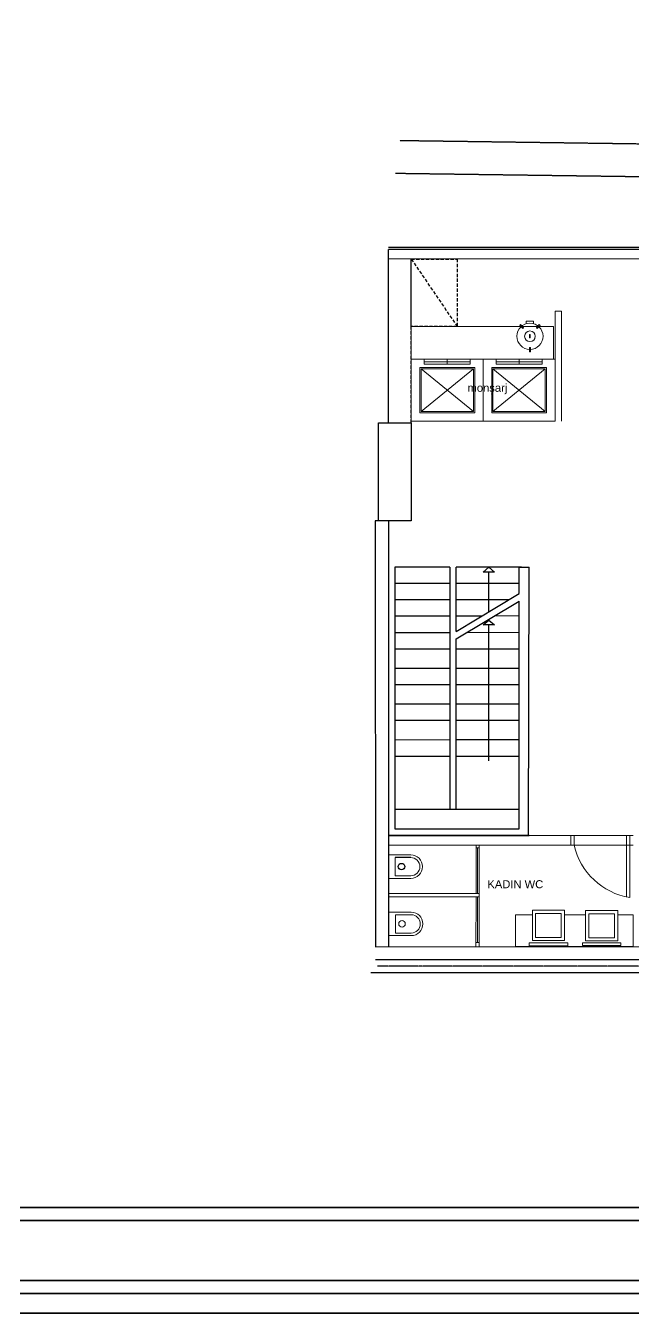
# Model space of a CAD drawing. Header units: inches. Extents: x 33469 to 138684, y -86444 to -29699.
# Drawn here: x 78575 to 79504, y -44262 to -42294 of the extents above; entities that cross this region are included whole.
import ezdxf

# ---------------------------------------------------------------- set-up
doc = ezdxf.new("R2010")
doc.units = ezdxf.units.IN
doc.header["$MEASUREMENT"] = 0
for name, pattern in [('+4.80 kotu planı_geometri$0$otel_çekirdek_kucuk_batı$0$HIDDEN', [0.375, 0.25, -0.125]), ('AC-000$0$DASHED', [7.5, 5, -2.5]), ('ACAD_ISO02W100', [15, 12, -3]), ('CENTER2', [0.7, 0.5, -0.1, 0, -0.1])]:
    doc.linetypes.add(name, pattern=pattern)
doc.layers.get('0').update_dxf_attribs({"lineweight": 9})
for name, color, linetype in [('+4.80 kotu planı_geometri$0$0-LNS-VLG_hidden', 8, '+4.80 kotu planı_geometri$0$otel_çekirdek_kucuk_batı$0$HIDDEN'), ('+4.80 kotu planı_geometri$0$3-OPN-GLS', 4, 'Continuous'), ('0-CSX-CXS', 14, 'CENTER2'), ('dg_tefris', 22, 'Continuous'), ('Kiriş', 3, 'Continuous'), ('±0.00 kotu planı_geometri$0$0-LNS-SLN', 6, 'Continuous'), ('±0.00 kotu planı_geometri$0$0-LNS-SPL', 13, 'Continuous'), ('±0.00 kotu planı_geometri$0$0-LNS-VL5', 252, 'Continuous'), ('±0.00 kotu planı_geometri$0$2-SPS-IBW', 5, 'Continuous'), ('±0.00 kotu planı_geometri$0$2-SPS-RCN', 2, 'Continuous')]:
    doc.layers.add(name, color=color, linetype=linetype)
for name, color, linetype, lineweight in [('-DWG_ANA', 7, 'Continuous', 50), ('2d-yazı', 255, 'Continuous', 20), ('CİHAZ', 7, 'Continuous', 15), ('Layer1', 11, 'Continuous', 9), ('PAFTA', 251, 'Continuous', 35)]:
    doc.layers.add(name, color=color, linetype=linetype, lineweight=lineweight)
doc.styles.add('ATALAY', font='arial.ttf')

# ---------------------------------------------------------------- blocks, each defined once
blk = doc.blocks.new('333')
at = {"layer": 'CİHAZ', "color": 3, "linetype": 'ACAD_ISO02W100'}
for p, q in [((11360.4, 4166.2), (11348.7, 4166.2)), ((11348.7, 4162.3), (11348.7, 4166.2)), ((11360.4, 4166.2), (11360.4, 4162.3))]:
    blk.add_line(p, q, dxfattribs=at)
for points in [[(11344.7, 4156.5), (11343.6, 4155.3), (11339.1, 4159.8), (11340.3, 4161)], [(11364.6, 4156.5), (11365.8, 4155.3), (11370.2, 4159.8), (11369, 4161)], [(11353.8, 4146.1), (11355.3, 4146.1), (11355.3, 4141), (11353.8, 4141)], [(11355.5, 4119.5), (11353.8, 4119.5), (11353.8, 4125.9), (11355.5, 4125.9)]]:
    blk.add_lwpolyline(points, close=True, dxfattribs=at)
at = {"layer": 'CİHAZ', "color": 3, "linetype": 'Continuous'}
blk.add_circle((11354.7, 4143.2), 20, dxfattribs=at)
at = {"layer": 'CİHAZ', "color": 3}
blk.add_circle((11354.7, 4143.2), 8.16, dxfattribs=at)

msp = doc.modelspace()

# ---------------------------------------------------------------- linework, layer by layer
at = {"layer": '+4.80 kotu planı_geometri$0$0-LNS-VLG_hidden'}
for p, q in [((80692.678, -42490.673), (79146.662, -42469.373)), ((80691.959, -42540.668), (79140.442, -42519.515))]:
    msp.add_line(p, q, dxfattribs=at)
at = {"layer": '+4.80 kotu planı_geometri$0$3-OPN-GLS'}
for p, q in [((80680.314, -42632.313, 0), (79129.431, -42632.423, 0)), ((80680.314, -42635.309, 0), (79129.431, -42635.427, 0))]:
    msp.add_line(p, q, dxfattribs=at)
for p, q in [((79129.495, -43531.42, 0), (79504.004, -43531.432, 0)), ((79129.495, -43546.42, 0), (79504, -43546.42, 0))]:
    msp.add_line(p, q)
at = {"layer": '0-CSX-CXS', "color": 1, "lineweight": -3}
msp.add_line((80788.506, -43731.021, 0), (79112.496, -43731.251, 0), dxfattribs=at)
at = {"layer": '2d-yazı', "color": 1, "linetype": 'ByBlock', "ltscale": 3}
for p, q in [((79384.386, -42898.159, 0), (79384.386, -42730.159, 0)), ((79384.386, -42730.159, 0), (79394.386, -42730.159, 0)), ((79394.386, -42730.159, 0), (79394.386, -42898.159, 0)), ((79408.54, -43546.476, 0), (79408.533, -43531.476, 0)), ((79413.54, -43546.473, 0), (79413.533, -43531.473, 0)), ((79493.54, -43546.434, 0), (79493.533, -43531.434, 0)), ((79498.54, -43546.432, 0), (79498.533, -43531.432, 0)), ((79263.45, -43546.423, 0), (79263.42, -43620.254, 0)), ((79263.449, -43550.257, 0), (79268.449, -43550.259, 0)), ((79265.949, -43550.255, 0), (79265.946, -43620.254, 0)), ((79268.45, -43546.423, 0), (79268.386, -43701.478, 0)), ((79493.54, -43546.434, 0), (79493.584, -43625.475, 0)), ((79493.54, -43546.444, 0), (79498.54, -43546.442, 0)), ((79498.54, -43546.432, 0), (79498.551, -43626.432, 0)), ((79139.583, -43565.094), (79139.583, -43593.094)), ((79139.583, -43593.094), (79163.583, -43593.094)), ((79268.42, -43620.263, 0), (79129.498, -43620.248, 0)), ((79268.418, -43625.306, 0), (79129.498, -43625.248, 0)), ((79263.418, -43625.304, 0), (79263.386, -43701.479, 0)), ((79265.915, -43695.254, 0), (79265.918, -43625.305, 0)), ((79164.221, -43652.603), (79140.221, -43652.603)), ((79140.221, -43652.603), (79140.221, -43680.603)), ((79140.221, -43680.603), (79164.221, -43680.603)), ((79263.389, -43695.255, 0), (79268.389, -43695.255, 0))]:
    msp.add_line(p, q, dxfattribs=at)
at = {"layer": '2d-yazı', "linetype": 'ByBlock', "ltscale": 3}
for p, q in [((79184.344, -42807.159, 0), (79254.344, -42807.159, 0)), ((79219.344, -42803.159, 0), (79219.344, -42811.159, 0)), ((79294.386, -42807.159, 0), (79364.386, -42807.159, 0)), ((79329.386, -42803.159, 0), (79329.386, -42811.159, 0))]:
    msp.add_line(p, q, dxfattribs=at)
at = {"layer": '2d-yazı', "ltscale": 3}
for p, q in [((79179.386, -42818.159, 0), (79259.386, -42883.159, 0)), ((79179.386, -42883.159, 0), (79259.386, -42818.159, 0)), ((79289.386, -42818.159, 0), (79369.386, -42883.159, 0)), ((79289.386, -42883.159, 0), (79369.386, -42818.159, 0))]:
    msp.add_line(p, q, dxfattribs=at)
at = {"layer": '2d-yazı', "color": 6, "linetype": 'ByBlock', "ltscale": 3, "elevation": 0}
msp.add_lwpolyline([(79164.371, -42803.158), (79382.1, -42803.159), (79382.1, -42753.159), (79164.371, -42753.158)], close=True, dxfattribs=at)
at = {"layer": '2d-yazı', "color": 192, "ltscale": 3, "elevation": 0}
for points in [[(79164.386, -42898.159), (79274.386, -42898.159), (79274.386, -42803.159), (79164.386, -42803.159)], [(79274.386, -42898.159), (79384.386, -42898.159), (79384.386, -42803.159), (79274.386, -42803.159)]]:
    msp.add_lwpolyline(points, close=True, dxfattribs=at)
at = {"layer": '2d-yazı', "linetype": 'ByBlock', "ltscale": 3, "elevation": 0}
for points in [[(79184.344, -42811.159), (79254.344, -42811.159), (79254.344, -42803.159), (79184.344, -42803.159)], [(79294.386, -42811.159), (79364.386, -42811.159), (79364.386, -42803.159), (79294.386, -42803.159)]]:
    msp.add_lwpolyline(points, close=True, dxfattribs=at)
at = {"layer": '2d-yazı', "ltscale": 3, "elevation": 0}
for points in [[(79177.386, -42885.159), (79261.386, -42885.159), (79261.386, -42816.159), (79177.386, -42816.159)], [(79179.386, -42883.159), (79259.386, -42883.159), (79259.386, -42818.159), (79179.386, -42818.159)], [(79287.386, -42885.159), (79371.386, -42885.159), (79371.386, -42816.159), (79287.386, -42816.159)], [(79289.386, -42883.159), (79369.386, -42883.159), (79369.386, -42818.159), (79289.386, -42818.159)]]:
    msp.add_lwpolyline(points, close=True, dxfattribs=at)
at = {"layer": '2d-yazı', "color": 1, "linetype": 'ByBlock', "ltscale": 3}
for points in [[(79129.497, -43597.094), (79163.497, -43597.094, 1), (79163.497, -43561.094), (79129.497, -43561.094)], [(79130.135, -43684.603), (79164.135, -43684.603, 1), (79164.135, -43648.603), (79130.135, -43648.603)]]:
    msp.add_lwpolyline(points, format="xyb", dxfattribs=at)
at = {"layer": '2d-yazı', "color": 1, "linetype": 'ByBlock', "ltscale": 3, "elevation": 0}
for points in [[(79349.636, -43652.542), (79323.91, -43652.542), (79323.91, -43701.405), (79503.957, -43701.405), (79503.957, -43652.542), (79480.282, -43652.542)], [(79431.039, -43652.542), (79398.879, -43652.542)]]:
    msp.add_lwpolyline(points, dxfattribs=at)
for points in [[(79398.879, -43692.18), (79349.636, -43692.18), (79349.636, -43645.584), (79398.879, -43645.584)], [(79393.879, -43687.18), (79354.636, -43687.18), (79354.636, -43650.584), (79393.879, -43650.584)], [(79480.282, -43692.733), (79431.039, -43692.733), (79431.039, -43646.137), (79480.282, -43646.137)], [(79475.282, -43687.733), (79436.039, -43687.733), (79436.039, -43651.137), (79475.282, -43651.137)], [(79403.643, -43700.165), (79344.783, -43700.165), (79344.783, -43695.641), (79403.643, -43695.641)], [(79485.072, -43699.864), (79426.212, -43699.864), (79426.212, -43695.339), (79485.072, -43695.339)]]:
    msp.add_lwpolyline(points, close=True, dxfattribs=at)
at = {"layer": '2d-yazı', "color": 1, "linetype": 'ByBlock', "ltscale": 3}
msp.add_circle((79150.221, -43666.603), 5, dxfattribs=at)
for centre, radius, start, end in [((79515.958, -43522.755, 0), 105.128, 193.038954, 260.469512), ((79163.583, -43579.094), 14, 270, 90), ((79164.221, -43666.603), 14, 270, 90)]:
    msp.add_arc(centre, radius, start, end, dxfattribs=at)
at = {"layer": 'dg_tefris'}
msp.add_line((79163.583, -43565.094), (79139.583, -43565.094), dxfattribs=at)
msp.add_circle((79149.583, -43579.094), 5, dxfattribs=at)
at = {"layer": 'Kiriş', "color": 254, "linetype": 'AC-000$0$DASHED'}
for p, q in [((79164.386, -42900.646, 0), (79164.354, -42650.194, 0)), ((79164.354, -42650.194, 0), (79234.54, -42753.159, 0))]:
    msp.add_line(p, q, dxfattribs=at)
at = {"layer": 'Kiriş', "color": 254, "linetype": 'AC-000$0$DASHED', "elevation": 0}
msp.add_lwpolyline([(79164.354, -42650.194), (79234.54, -42650.194), (79234.54, -42753.159), (79164.354, -42753.159)], close=True, dxfattribs=at)
at = {"layer": 'Layer1'}
msp.add_line((79459.497, -43701.393, 0), (79459.497, -43701.42, 0), dxfattribs=at)
at = {"layer": 'PAFTA', "color": 3}
for points in [[(76391.255, -44261.835), (82254.845, -44261.835), (82254.845, -40325.355), (76391.255, -40325.355)], [(76421.255, -44231.835), (82224.845, -44231.835), (82224.845, -40355.355), (76421.255, -40355.355)], [(76421.255, -44100.029), (82224.845, -44100.029), (82224.845, -44231.835), (76421.255, -44231.835)], [(76441.255, -44120.029), (82204.845, -44120.029), (82204.845, -44211.835), (76441.255, -44211.835)]]:
    msp.add_lwpolyline(points, close=True, dxfattribs=at)
at = {"layer": '±0.00 kotu planı_geometri$0$0-LNS-SLN', "ltscale": 100}
for p, q in [((79129.475, -43121.423, 0), (79129.504, -43461.423, 0)), ((79129.475, -43121.441, 0), (79129.504, -43461.441, 0)), ((79223.325, -43121.416, 0), (79139.386, -43121.423, 0)), ((79139.386, -43121.423, 0), (79139.42, -43521.422, 0)), ((79223.325, -43121.416, 0), (79223.342, -43491.415, 0)), ((79329.475, -43121.425, 0), (79344.475, -43121.423, 0)), ((79343.864, -43531.404, 0), (79344.475, -43121.423, 0)), ((79223.327, -43146.416, 0), (79139.388, -43146.423, 0)), ((79223.33, -43171.416, 0), (79139.39, -43171.423, 0)), ((79233.11, -43231.056, 0), (79329.478, -43173.313, 0)), ((79329.493, -43521.406, 0), (79329.478, -43173.313, 0)), ((79223.332, -43196.416, 0), (79139.393, -43196.423, 0)), ((79274.358, -43209.685, 0), (79283.107, -43202.185, 0)), ((79283.107, -43202.185, 0), (79291.858, -43209.684, 0)), ((79329.48, -43196.407, 0), (79292.052, -43195.739, 0)), ((79223.334, -43221.416, 0), (79139.395, -43221.423, 0)), ((79329.482, -43221.407, 0), (79249.808, -43221.414, 0)), ((79291.858, -43209.684, 0), (79274.358, -43209.685, 0)), ((79283.126, -43417.493, 0), (79283.108, -43209.685, 0)), ((79233.132, -43491.414, 0), (79233.11, -43231.056, 0)), ((79223.336, -43246.416, 0), (79139.397, -43246.423, 0)), ((79329.484, -43246.407, 0), (79233.111, -43246.415, 0)), ((79223.338, -43276.237, 0), (79139.399, -43276.244, 0)), ((79329.487, -43276.228, 0), (79233.114, -43276.236, 0)), ((79223.34, -43301.237, 0), (79139.401, -43301.244, 0)), ((79329.489, -43301.228, 0), (79233.116, -43301.236, 0)), ((79223.339, -43330.669, 0), (79139.4, -43330.676, 0)), ((79329.485, -43330.66, 0), (79233.114, -43330.668, 0)), ((79223.341, -43355.669, 0), (79139.402, -43355.676, 0)), ((79329.489, -43355.66, 0), (79233.116, -43355.668, 0)), ((79223.343, -43385.489, 0), (79139.404, -43385.496, 0)), ((79329.492, -43385.48, 0), (79233.119, -43385.488, 0)), ((79223.345, -43410.489, 0), (79139.406, -43410.496, 0)), ((79329.494, -43410.48, 0), (79233.121, -43410.488, 0)), ((79139.403, -43491.422, 0), (79329.491, -43491.406, 0)), ((79129.407, -43531.423, 0), (79344.495, -43531.405, 0)), ((79139.406, -43521.422, 0), (79329.493, -43521.406, 0))]:
    msp.add_line(p, q, dxfattribs=at)
at = {"layer": '±0.00 kotu planı_geometri$0$0-LNS-SPL', "ltscale": 100}
for p, q in [((79333.1, -43121.407, 0), (79233.1, -43121.415, 0)), ((79233.109, -43219.509, 0), (79233.1, -43121.415, 0)), ((79274.351, -43128.912, 0), (79283.1, -43121.411, 0)), ((79283.1, -43121.411, 0), (79291.851, -43128.91, 0)), ((79329.478, -43161.765, 0), (79329.475, -43121.406, 0)), ((79291.851, -43128.91, 0), (79274.351, -43128.912, 0)), ((79283.106, -43189.552, 0), (79283.093, -43128.911, 0)), ((79329.477, -43146.407, 0), (79233.103, -43146.415, 0)), ((79233.109, -43219.509, 0), (79329.478, -43161.766, 0)), ((79313.386, -43171.409, 0), (79233.105, -43171.415, 0)), ((79271.657, -43196.412, 0), (79233.107, -43196.415, 0))]:
    msp.add_line(p, q, dxfattribs=at)
at = {"layer": '±0.00 kotu planı_geometri$0$0-LNS-VL5'}
msp.add_line((80680.415, -42649.999, 0), (79129.432, -42650.198, 0), dxfattribs=at)
at = {"layer": '±0.00 kotu planı_geometri$0$2-SPS-IBW', "color": 1}
for p, q in [((79129.451, -42900.644, 0), (79129.431, -42635.443, 0)), ((79129.41, -43050.646, 0), (79109.41, -43050.648, 0)), ((79109.41, -43050.648, 0), (79109.52, -43701.443, 0)), ((79129.41, -43050.646, 0), (79129.52, -43701.491, 0)), ((79109.52, -43701.494, 0), (79699.527, -43701.394, 0)), ((79699.528, -43721.393, 0), (79109.522, -43721.438, 0)), ((79102.763, -43740.853, 0), (79699.529, -43740.838, 0))]:
    msp.add_line(p, q, dxfattribs=at)
at = {"layer": '±0.00 kotu planı_geometri$0$2-SPS-IBW', "extrusion": (1.27331e-08, 1.4117e-05, 1)}
msp.add_line((79344.495, -43531.405, 0), (79129.509, -43531.085, 0), dxfattribs=at)
at = {"layer": '±0.00 kotu planı_geometri$0$2-SPS-IBW'}
msp.add_line((79109.522, -43721.438, 0), (79109.522, -43721.438, 0), dxfattribs=at)
at = {"layer": '±0.00 kotu planı_geometri$0$2-SPS-RCN', "color": 1}
for p, q in [((79114.333, -42900.643, 0), (79164.386, -42900.646, 0)), ((79114.386, -43050.646, 0), (79114.333, -42900.643, 0)), ((79164.386, -42900.646, 0), (79164.386, -43050.646, 0)), ((79164.386, -43050.646, 0), (79114.386, -43050.646, 0))]:
    msp.add_line(p, q, dxfattribs=at)

# ---------------------------------------------------------------- block references
at = {"layer": '-DWG_ANA', "color": 0}
msp.add_blockref('333', (67991.203, -46911.516, 0), dxfattribs=at)

# ---------------------------------------------------------------- texts
at = {"color": 0, "style": 'ATALAY'}
for s, p in [('monşarj', (79250.488, -42853.185, 0)), ('KADIN WC', (79280.823, -43612.092, 0.002))]:
    msp.add_text(s, height=12.2326, dxfattribs=at).set_placement(p)

doc.saveas('drawing.dxf')
